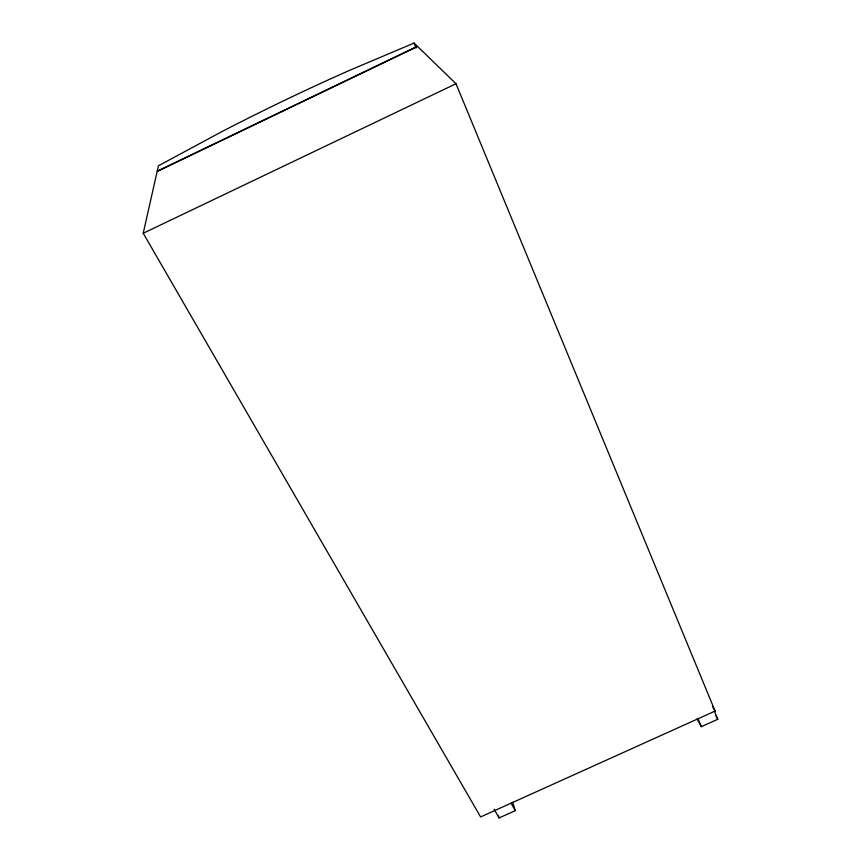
<?xml version="1.0" encoding="UTF-8"?>
<svg xmlns="http://www.w3.org/2000/svg" width="861" height="861" viewBox="0 0 861 861"><rect width="100%" height="100%" fill="white"/><g stroke="black" fill="none" stroke-linecap="round" stroke-linejoin="round"><path stroke-width="1.29" d="M143.227 233.245L157.132 171.522L417.617 46.494L455.996 83.743L715.104 711.057L480.61 816.938L143.227 233.245L455.996 83.743M494.139 809.254L499.068 817.95L515.255 810.653L512.693 802.204M697.109 718.935L701.349 726.673L717.773 719.269L714.415 711.154M414.066 43.05L348.888 70.656A646.815 181.606 -26.3 0 0 221.137 132.013L158.424 165.807L157.208 171.178L417.402 46.29L414.066 43.05L416.154 47.99M712.434 706.407L715.104 711.057M715.878 715.975L717.773 719.269M511.003 803.001L515.255 810.653M697.927 718.601L701.349 726.673M498.379 815.518L499.068 817.95"/></g></svg>
